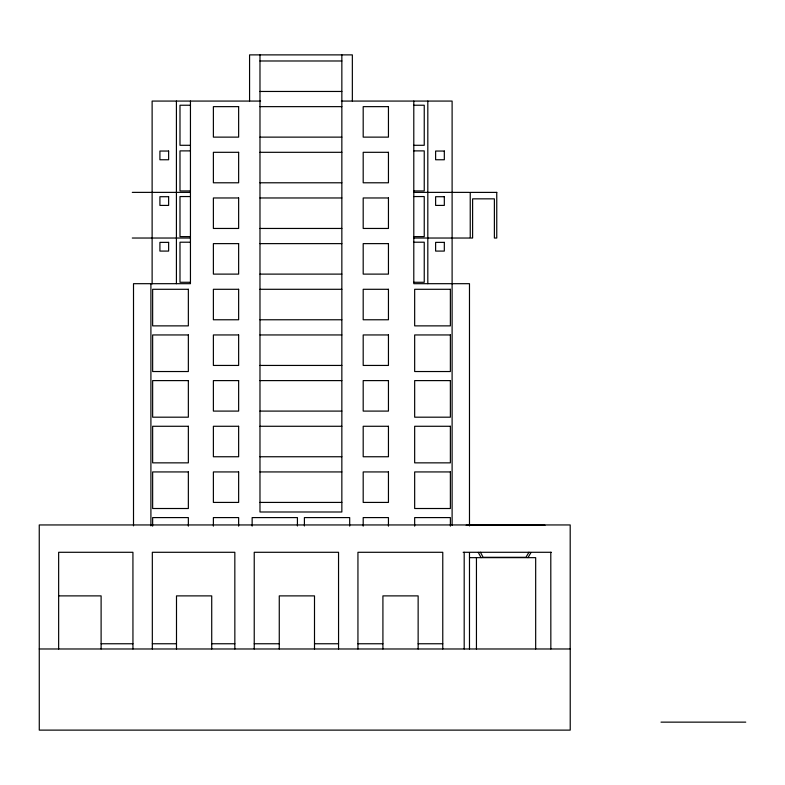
<?xml version="1.0" encoding="UTF-8"?>
<svg xmlns="http://www.w3.org/2000/svg" width="785" height="785" viewBox="0 0 785 785"><rect width="100%" height="100%" fill="white"/><g stroke="black" fill="none" stroke-linecap="round" stroke-linejoin="round"><path stroke-width="1.18" d="M528.943 552.257L525.94 557.301L483.109 557.301L480.44 552.257M527.952 557.654L531.003 552.542M259.982 60.985L341.848 60.985M259.982 91.462L341.848 91.462M260.581 101.069L152.123 101.069L152.123 283.876M341.328 101.069L452.111 101.069L452.111 525.234M190.451 105.229L179.991 105.229L179.991 145.294L190.451 145.294M413.793 105.229L424.243 105.229L424.243 145.294L413.793 145.294M259.982 106.642L341.848 106.642M259.982 137.13L341.848 137.13M190.451 150.887L179.991 150.887L179.991 190.951L190.451 190.951M413.793 150.887L424.243 150.887L424.243 190.951L413.793 190.951M259.982 152.31L341.848 152.31M259.982 182.787L341.848 182.787M132.292 192.374L190.451 192.374M413.793 192.374L469.479 192.374M190.451 196.554L179.991 196.554L179.991 236.619L190.451 236.619M413.793 196.554L424.243 196.554L424.243 236.619L413.793 236.619M259.982 197.967L341.848 197.967M259.982 228.455L341.848 228.455M132.292 238.032L190.451 238.032M413.793 238.032L469.479 238.032M190.451 242.212L179.991 242.212L179.991 282.276L190.451 282.276M413.793 242.212L424.243 242.212L424.243 282.276L413.793 282.276M259.982 243.625L341.848 243.625M259.982 274.112L341.848 274.112M259.982 289.292L341.848 289.292M259.982 319.77L341.848 319.77M259.982 334.95L341.848 334.95M259.982 365.437L341.848 365.437M259.982 380.607L341.848 380.607M259.982 411.095L341.848 411.095M259.982 426.275L341.848 426.275M259.982 456.752L341.848 456.752M259.982 471.932L341.848 471.932M259.982 502.42L341.848 502.42M466.162 525.243L545.006 525.243M463.14 552.287L551.306 552.287M469.479 557.654L535.674 557.654L535.674 648.979M58.649 595.884L101.108 595.884L101.108 648.979M101.108 643.759L132.95 643.759M152.329 643.759L176.497 643.759M211.724 643.759L234.852 643.759M254.232 643.759L279.264 643.759M314.5 643.759L338.561 643.759M357.94 643.759L382.913 643.759M418.14 643.759L442.769 643.759M39.25 648.979L570.224 648.979L570.224 730.119L39.279 730.119L39.25 524.949L570.195 524.949L570.195 648.979M661.009 722.141L745.75 722.141M478.281 552.375L481.077 557.654M550.795 552.287L550.844 648.979M476.446 557.654L476.446 648.979M469.479 525.93L469.479 283.689L413.793 283.689L413.793 101.069M469.479 552.768L469.479 648.979M464.19 552.287L464.19 648.979M450.374 526.127L450.374 517.59L414.666 517.59L414.666 526.127M442.769 648.979L442.769 552.287L357.94 552.287L357.94 648.979M427.815 101.069L427.815 283.689M418.14 648.979L418.14 595.884L382.913 595.884L382.913 648.979M388.447 526.127L388.447 517.59L363.19 517.59L363.19 526.127M352.347 101.069L352.347 54.881L249.571 54.881L249.571 101.069M349.688 526.097L349.688 517.59L304.403 517.59L304.403 525.97M341.848 54.881L341.848 511.997L259.982 511.997L259.982 54.881M338.561 648.979L338.541 552.287L254.232 552.287L254.232 648.979M314.5 648.979L314.5 595.884L279.264 595.884L279.264 648.979M297.427 525.97L297.427 517.59L252.142 517.59L252.142 526.097M238.64 526.127L238.64 517.59L213.383 517.59L213.383 526.127M234.852 648.979L234.833 552.287L152.329 552.287L152.329 648.979M211.724 648.979L211.724 595.884L176.497 595.884L176.497 648.979M190.451 101.069L190.451 283.689L133.509 283.689L133.509 525.862M188.351 526.127L188.351 517.59L152.643 517.59L152.643 526.127M176.419 101.069L176.419 283.689M150.906 283.689L150.906 525.862M132.95 648.979L132.93 552.287L58.649 552.287L58.649 648.979M238.64 106.642L213.383 106.642L213.383 137.13L238.64 137.13L238.64 106.642M388.447 106.642L363.19 106.642L363.19 137.13L388.447 137.13L388.447 106.642M168.628 151.044L159.914 151.044L159.914 159.757L168.628 159.757L168.628 151.044M444.32 151.044L435.616 151.044L435.616 159.757L444.32 159.757L444.32 151.044M238.64 152.31L213.383 152.31L213.383 182.787L238.64 182.787L238.64 152.31M388.447 152.31L363.19 152.31L363.19 182.787L388.447 182.787L388.447 152.31M496.758 192.394L470.235 192.394L470.235 238.032L472.609 238.032L472.609 198.84L494.383 198.84L494.383 238.032L496.758 238.032L496.758 192.394M168.628 196.711L159.914 196.711L159.914 205.415L168.628 205.415L168.628 196.711M444.32 196.711L435.616 196.711L435.616 205.415L444.32 205.415L444.32 196.711M238.64 197.967L213.383 197.967L213.383 228.455L238.64 228.455L238.64 197.967M388.447 197.967L363.19 197.967L363.19 228.455L388.447 228.455L388.447 197.967M168.628 242.369L159.914 242.369L159.914 251.082L168.628 251.082L168.628 242.369M444.32 242.369L435.616 242.369L435.616 251.082L444.32 251.082L444.32 242.369M238.64 243.625L213.383 243.625L213.383 274.112L238.64 274.112L238.64 243.625M388.447 243.625L363.19 243.625L363.19 274.112L388.447 274.112L388.447 243.625M188.351 289.292L152.643 289.292L152.643 325.873L188.351 325.873L188.351 289.292M238.64 289.292L213.383 289.292L213.383 319.77L238.64 319.77L238.64 289.292M388.447 289.292L363.19 289.292L363.19 319.77L388.447 319.77L388.447 289.292M450.374 289.292L414.666 289.292L414.666 325.873L450.374 325.873L450.374 289.292M188.351 334.95L152.643 334.95L152.643 371.531L188.351 371.531L188.351 334.95M238.64 334.95L213.383 334.95L213.383 365.437L238.64 365.437L238.64 334.95M388.447 334.95L363.19 334.95L363.19 365.437L388.447 365.437L388.447 334.95M450.374 334.95L414.666 334.95L414.666 371.531L450.374 371.531L450.374 334.95M188.351 380.607L152.643 380.607L152.643 417.188L188.351 417.188L188.351 380.607M238.64 380.607L213.383 380.607L213.383 411.095L238.64 411.095L238.64 380.607M388.447 380.607L363.19 380.607L363.19 411.095L388.447 411.095L388.447 380.607M450.374 380.607L414.666 380.607L414.666 417.188L450.374 417.188L450.374 380.607M188.351 426.275L152.643 426.275L152.643 462.856L188.351 462.856L188.351 426.275M238.64 426.275L213.383 426.275L213.383 456.752L238.64 456.752L238.64 426.275M388.447 426.275L363.19 426.275L363.19 456.752L388.447 456.752L388.447 426.275M450.374 426.275L414.666 426.275L414.666 462.856L450.374 462.856L450.374 426.275M188.351 471.932L152.643 471.932L152.643 508.513L188.351 508.513L188.351 471.932M238.64 471.932L213.383 471.932L213.383 502.42L238.64 502.42L238.64 471.932M388.447 471.932L363.19 471.932L363.19 502.42L388.447 502.42L388.447 471.932M450.374 471.932L414.666 471.932L414.666 508.513L450.374 508.513L450.374 471.932"/></g></svg>
